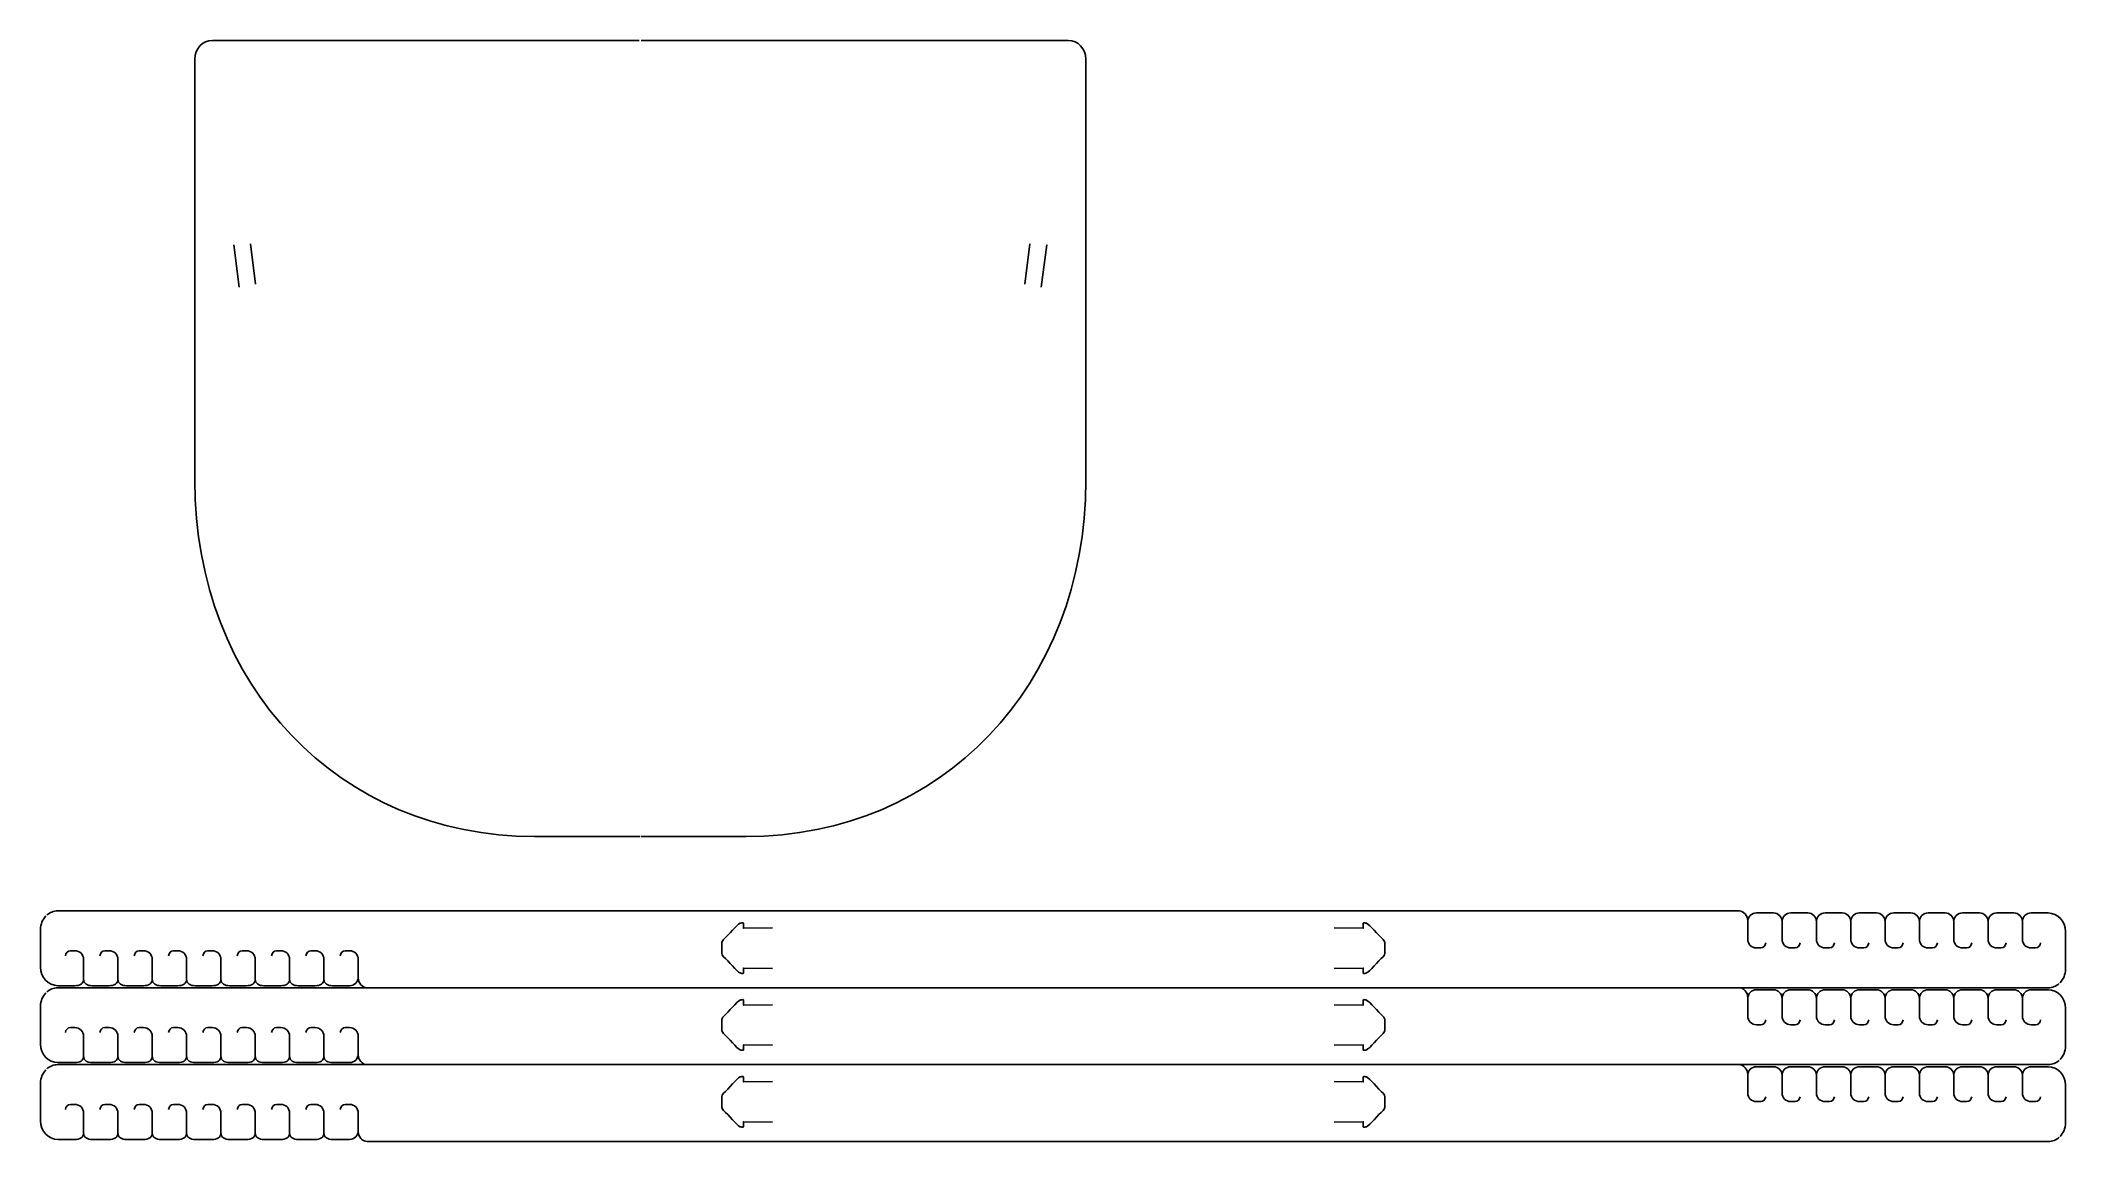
# Model space of a CAD drawing. Extents: x -186 to 508, y -82 to 295.
import ezdxf

# ---------------------------------------------------------------- set-up
doc = ezdxf.new("R2010")
doc.units = 0
doc.layers.add('Layer_1', color=7, linetype='CONTINUOUS')

msp = doc.modelspace()

# ---------------------------------------------------------------- linework, layer by layer
at = {"layer": 'Layer_1', "color": 1}
for points in [[(18.804525, 295.202528), (-127.51958, 295.202528)], [(165.785503, 295.202457), (19.462809, 295.202457)], [(-133.566896, 288.852528), (-133.566896, 144.348403)], [(171.832819, 144.348333), (171.832819, 288.852457)], [(-120.171395, 225.146225), (-118.318959, 210.646353)], [(-114.435158, 225.539466), (-112.729125, 211.643902)], [(152.701152, 225.539466), (150.995118, 211.643902)], [(158.437248, 225.146225), (156.584811, 210.646353)], [(-17.151643, 22.348325), (18.972095, 22.348325)], [(19.373909, 22.348255), (55.417566, 22.348255)], [(395.75417, -3.137152), (-180.491737, -3.131508)], [(398.719761, -12.859214), (398.719761, -6.798844)], [(401.685211, -3.833042), (401.81468, -3.833042), (401.685211, -3.833042), (407.523683, -3.833042)], [(410.489238, -12.859214), (410.489238, -6.798844)], [(413.454688, -3.833042), (413.584158, -3.833042), (413.454688, -3.833042), (419.29316, -3.833042)], [(422.258716, -12.859214), (422.258716, -6.798844)], [(425.224166, -3.833042), (425.353636, -3.833042), (425.224166, -3.833042), (431.062285, -3.833042)], [(434.027841, -12.859214), (434.027841, -6.798844)], [(436.993291, -3.833042), (437.123113, -3.833042), (436.993291, -3.833042), (442.831763, -3.833042)], [(445.797319, -12.859214), (445.797319, -6.798844)], [(448.762769, -3.833042), (448.892238, -3.833042), (448.762769, -3.833042), (454.601241, -3.833042)], [(457.566973, -12.859214), (457.566973, -6.798844)], [(460.532423, -3.833042), (460.661893, -3.833042), (460.532423, -3.833042), (466.370895, -3.833042)], [(469.336451, -12.859214), (469.336451, -6.798844)], [(472.301901, -3.833042), (472.43137, -3.833042), (472.301901, -3.833042), (478.140373, -3.833042)], [(481.105929, -12.859214), (481.105929, -6.798844)], [(484.071379, -3.833042), (484.200848, -3.833042), (484.071379, -3.833042), (489.909851, -3.833042)], [(492.875407, -12.859214), (492.875407, -6.798844)], [(495.840857, -3.833042), (495.970326, -3.833042), (495.840857, -3.833042), (501.679329, -3.833042), (501.718134, -3.841156), (501.679329, -3.841156)], [(-186.440347, -22.415893), (-186.440347, -9.481649)], [(64.420984, -8.9522), (54.456776, -9.056622), (54.456776, -7.293792)], [(256.983072, -8.9522), (266.94728, -9.056622), (266.94728, -7.293792)], [(507.627515, -10.191155), (507.627515, -10.18163), (507.627515, -23.125752)], [(-176.136413, -16.782738), (-174.653688, -16.782738)], [(-171.688239, -19.748187), (-171.688239, -26.514112)], [(-164.366936, -16.782738), (-162.884211, -16.782738)], [(-159.918761, -19.748187), (-159.918761, -26.514112)], [(-152.597599, -16.782738), (-151.114521, -16.782738)], [(-148.149071, -19.748187), (-148.149071, -26.514112)], [(-140.828121, -16.782738), (-139.345043, -16.782738)], [(-136.379593, -19.748187), (-136.379593, -26.514112)], [(-129.058643, -16.782738), (-127.575918, -16.782738)], [(-124.610468, -19.748187), (-124.610468, -26.514112)], [(-117.289166, -16.782738), (-115.806441, -16.782738)], [(-112.840991, -19.748187), (-112.840991, -26.514112)], [(-105.519688, -16.782738), (-104.036963, -16.782738)], [(-101.071513, -19.748187), (-101.071513, -26.514112)], [(-93.75021, -16.782738), (-92.267485, -16.782738)], [(-89.302035, -19.748187), (-89.302035, -26.514112)], [(-81.980732, -16.782738), (-80.498007, -16.782738)], [(-77.532557, -19.748187), (-77.532557, -25.808557)], [(47.048443, -14.419903), (47.048443, -17.361011)], [(274.355613, -14.419903), (274.355613, -17.361011)], [(403.167935, -15.824664), (401.685211, -15.824664)], [(414.937413, -15.824664), (413.454688, -15.824664)], [(426.706891, -15.824664), (425.224166, -15.824664)], [(438.476369, -15.824664), (436.993291, -15.824664)], [(450.245847, -15.824664), (448.762769, -15.824664)], [(462.015148, -15.824664), (460.532423, -15.824664)], [(473.784626, -15.824664), (472.301901, -15.824664)], [(485.554104, -15.824664), (484.071379, -15.824664)], [(497.323581, -15.824664), (495.840857, -15.824664)], [(54.456776, -24.487122), (54.456776, -22.724291), (64.420984, -22.828714)], [(266.94728, -24.487122), (266.94728, -22.724291), (256.983072, -22.828714)], [(-174.653688, -28.774007), (-174.783158, -28.774007), (-180.491808, -28.774007), (-180.530966, -28.765893), (-180.491808, -28.765893)], [(395.75417, -29.485242), (-180.491737, -29.479598)], [(-162.884211, -28.774007), (-163.01368, -28.774007), (-162.884211, -28.774007), (-168.722683, -28.774007)], [(-151.114521, -28.774007), (-151.243991, -28.774007), (-151.114521, -28.774007), (-156.952993, -28.774007)], [(-139.345043, -28.774007), (-139.474866, -28.774007), (-139.345043, -28.774007), (-145.183515, -28.774007)], [(-127.575918, -28.774007), (-127.705388, -28.774007), (-127.575918, -28.774007), (-133.414038, -28.774007)], [(-115.806441, -28.774007), (-115.93591, -28.774007), (-115.806441, -28.774007), (-121.644913, -28.774007)], [(-104.036963, -28.774007), (-104.166432, -28.774007), (-104.036963, -28.774007), (-109.875435, -28.774007)], [(-92.267485, -28.774007), (-92.396954, -28.774007), (-92.267485, -28.774007), (-98.105957, -28.774007)], [(-80.498007, -28.774007), (-80.627477, -28.774007), (-80.498007, -28.774007), (-86.336479, -28.774007)], [(-74.605842, -29.470143), (-74.567037, -29.470143)], [(64.420984, -35.30029), (54.456776, -35.404712), (54.456776, -33.641881)], [(256.983072, -35.30029), (266.94728, -35.404712), (266.94728, -33.641881)], [(501.679152, -29.475823), (395.754099, -29.471589)], [(398.719761, -39.207127), (398.719761, -33.146758)], [(401.685211, -30.181308), (401.81468, -30.181308), (401.685211, -30.181308), (407.523683, -30.181308)], [(410.489238, -39.207127), (410.489238, -33.146758)], [(413.454688, -30.181308), (413.584158, -30.181308), (413.454688, -30.181308), (419.29316, -30.181308)], [(422.258716, -39.207127), (422.258716, -33.146758)], [(425.224166, -30.181308), (425.353636, -30.181308), (425.224166, -30.181308), (431.062285, -30.181308)], [(434.027841, -39.207127), (434.027841, -33.146758)], [(436.993291, -30.181308), (437.123113, -30.181308), (436.993291, -30.181308), (442.831763, -30.181308)], [(445.797319, -39.207127), (445.797319, -33.146758)], [(448.762769, -30.181308), (448.892238, -30.181308), (448.762769, -30.181308), (454.601241, -30.181308)], [(457.566973, -39.207127), (457.566973, -33.146758)], [(460.532423, -30.181308), (460.661893, -30.181308), (460.532423, -30.181308), (466.370895, -30.181308)], [(469.336451, -39.207127), (469.336451, -33.146758)], [(472.301901, -30.181308), (472.43137, -30.181308), (472.301901, -30.181308), (478.140373, -30.181308)], [(481.105929, -39.207127), (481.105929, -33.146758)], [(484.071379, -30.181308), (484.200848, -30.181308), (484.071379, -30.181308), (489.909851, -30.181308)], [(492.875407, -39.207127), (492.875407, -33.146758)], [(495.840857, -30.181308), (495.970326, -30.181308), (495.840857, -30.181308), (501.679329, -30.181308), (501.718134, -30.189422), (501.679329, -30.189422)], [(-186.440347, -48.764159), (-186.440347, -35.829562)], [(47.048443, -40.767992), (47.048443, -43.709101)], [(274.355613, -40.767992), (274.355613, -43.709101)], [(507.627515, -36.539422), (507.627515, -36.529544), (507.627515, -49.473666)], [(-176.136413, -43.130651), (-174.653688, -43.130651)], [(-171.688239, -46.096101), (-171.688239, -52.862026)], [(-164.366936, -43.130651), (-162.884211, -43.130651)], [(-159.918761, -46.096101), (-159.918761, -52.862026)], [(-152.597599, -43.130651), (-151.114521, -43.130651)], [(-148.149071, -46.096101), (-148.149071, -52.862026)], [(-140.828121, -43.130651), (-139.345043, -43.130651)], [(-136.379593, -46.096101), (-136.379593, -52.862026)], [(-129.058643, -43.130651), (-127.575918, -43.130651)], [(-124.610468, -46.096101), (-124.610468, -52.862026)], [(-117.289166, -43.130651), (-115.806441, -43.130651)], [(-112.840991, -46.096101), (-112.840991, -52.862026)], [(-105.519688, -43.130651), (-104.036963, -43.130651)], [(-101.071513, -46.096101), (-101.071513, -52.862026)], [(-93.75021, -43.130651), (-92.267485, -43.130651)], [(-89.302035, -46.096101), (-89.302035, -52.862026)], [(-81.980732, -43.130651), (-80.498007, -43.130651)], [(-77.532557, -46.096101), (-77.532557, -52.15647)], [(403.167935, -42.172577), (401.685211, -42.172577)], [(414.937413, -42.172577), (413.454688, -42.172577)], [(426.706891, -42.172577), (425.224166, -42.172577)], [(438.476369, -42.172577), (436.993291, -42.172577)], [(450.245847, -42.172577), (448.762769, -42.172577)], [(462.015148, -42.172577), (460.532423, -42.172577)], [(473.784626, -42.172577), (472.301901, -42.172577)], [(485.554104, -42.172577), (484.071379, -42.172577)], [(497.323581, -42.172577), (495.840857, -42.172577)], [(-174.653688, -55.122273), (-174.783158, -55.122273), (-180.491808, -55.122273), (-180.530966, -55.114159), (-180.491808, -55.114159)], [(-162.884211, -55.122273), (-163.01368, -55.122273), (-162.884211, -55.122273), (-168.722683, -55.122273)], [(-151.114521, -55.122273), (-151.243991, -55.122273), (-151.114521, -55.122273), (-156.952993, -55.122273)], [(-139.345043, -55.122273), (-139.474866, -55.122273), (-139.345043, -55.122273), (-145.183515, -55.122273)], [(-127.575918, -55.122273), (-127.705388, -55.122273), (-127.575918, -55.122273), (-133.414038, -55.122273)], [(-115.806441, -55.122273), (-115.93591, -55.122273), (-115.806441, -55.122273), (-121.644913, -55.122273)], [(-104.036963, -55.122273), (-104.166432, -55.122273), (-104.036963, -55.122273), (-109.875435, -55.122273)], [(-92.267485, -55.122273), (-92.396954, -55.122273), (-92.267485, -55.122273), (-98.105957, -55.122273)], [(-80.498007, -55.122273), (-80.627477, -55.122273), (-80.498007, -55.122273), (-86.336479, -55.122273)], [(54.456776, -50.835212), (54.456776, -49.072028), (64.420984, -49.17645)], [(266.94728, -50.835212), (266.94728, -49.072028), (256.983072, -49.17645)], [(-186.440347, -75.111896), (-186.440347, -62.177652)], [(395.75417, -55.833155), (-180.491737, -55.827511)], [(-74.605842, -55.818092), (-74.567037, -55.818092)], [(64.420984, -61.648203), (54.456776, -61.752625), (54.456776, -59.989795)], [(256.983072, -61.648203), (266.94728, -61.752625), (266.94728, -59.989795)], [(501.679152, -55.823736), (395.754099, -55.819503)], [(398.719761, -65.555217), (398.719761, -59.494847)], [(401.685211, -56.529045), (401.81468, -56.529045), (401.685211, -56.529045), (407.523683, -56.529045)], [(410.489238, -65.555217), (410.489238, -59.494847)], [(413.454688, -56.529045), (413.584158, -56.529045), (413.454688, -56.529045), (419.29316, -56.529045)], [(422.258716, -65.555217), (422.258716, -59.494847)], [(425.224166, -56.529045), (425.353636, -56.529045), (425.224166, -56.529045), (431.062285, -56.529045)], [(434.027841, -65.555217), (434.027841, -59.494847)], [(436.993291, -56.529045), (437.123113, -56.529045), (436.993291, -56.529045), (442.831763, -56.529045)], [(445.797319, -65.555217), (445.797319, -59.494847)], [(448.762769, -56.529045), (448.892238, -56.529045), (448.762769, -56.529045), (454.601241, -56.529045)], [(457.566973, -65.555217), (457.566973, -59.494847)], [(460.532423, -56.529045), (460.661893, -56.529045), (460.532423, -56.529045), (466.370895, -56.529045)], [(469.336451, -65.555217), (469.336451, -59.494847)], [(472.301901, -56.529045), (472.43137, -56.529045), (472.301901, -56.529045), (478.140373, -56.529045)], [(481.105929, -65.555217), (481.105929, -59.494847)], [(484.071379, -56.529045), (484.200848, -56.529045), (484.071379, -56.529045), (489.909851, -56.529045)], [(492.875195, -59.494742), (492.875195, -65.555111)], [(501.679117, -56.537406), (501.718275, -56.537406), (501.679117, -56.529292), (495.840645, -56.529292), (495.970114, -56.529292), (495.840645, -56.529292)], [(47.048443, -67.115906), (47.048443, -70.057014)], [(274.355613, -67.115906), (274.355613, -70.057014)], [(403.167935, -68.520667), (401.685211, -68.520667)], [(414.937413, -68.520667), (413.454688, -68.520667)], [(426.706891, -68.520667), (425.224166, -68.520667)], [(438.476369, -68.520667), (436.993291, -68.520667)], [(450.245847, -68.520667), (448.762769, -68.520667)], [(462.015148, -68.520667), (460.532423, -68.520667)], [(473.784626, -68.520667), (472.301901, -68.520667)], [(485.554104, -68.520667), (484.071379, -68.520667)], [(495.840645, -68.520561), (497.323723, -68.520561)], [(507.627303, -75.82165), (507.627303, -62.87788), (507.627303, -62.887405)], [(-176.136413, -69.478741), (-174.653688, -69.478741)], [(-171.688239, -72.44419), (-171.688239, -79.210115)], [(-164.366936, -69.478741), (-162.884211, -69.478741)], [(-159.918761, -72.44419), (-159.918761, -79.210115)], [(-152.597599, -69.478741), (-151.114521, -69.478741)], [(-148.149071, -72.44419), (-148.149071, -79.210115)], [(-140.828121, -69.478741), (-139.345043, -69.478741)], [(-136.379593, -72.44419), (-136.379593, -79.210115)], [(-129.058643, -69.478741), (-127.575918, -69.478741)], [(-124.610468, -72.44419), (-124.610468, -79.210115)], [(-117.289166, -69.478741), (-115.806441, -69.478741)], [(-112.840991, -72.44419), (-112.840991, -79.210115)], [(-105.519688, -69.478741), (-104.036963, -69.478741)], [(-101.071513, -72.44419), (-101.071513, -79.210115)], [(-93.75021, -69.478741), (-92.267485, -69.478741)], [(-89.302035, -72.44419), (-89.302035, -79.210115)], [(-81.980732, -69.478741), (-80.498007, -69.478741)], [(-77.532557, -72.44419), (-77.532557, -78.50456)], [(54.456776, -77.183125), (54.456776, -75.420294), (64.420984, -75.524717)], [(266.94728, -77.183125), (266.94728, -75.420294), (256.983072, -75.524717)], [(-174.653688, -81.47001), (-174.783158, -81.47001), (-180.491808, -81.47001), (-180.530966, -81.461896), (-180.491808, -81.461896)], [(-162.884211, -81.47001), (-163.01368, -81.47001), (-162.884211, -81.47001), (-168.722683, -81.47001)], [(-151.114521, -81.47001), (-151.243991, -81.47001), (-151.114521, -81.47001), (-156.952993, -81.47001)], [(-139.345043, -81.47001), (-139.474866, -81.47001), (-139.345043, -81.47001), (-145.183515, -81.47001)], [(-127.575918, -81.47001), (-127.705388, -81.47001), (-127.575918, -81.47001), (-133.414038, -81.47001)], [(-115.806441, -81.47001), (-115.93591, -81.47001), (-115.806441, -81.47001), (-121.644913, -81.47001)], [(-104.036963, -81.47001), (-104.166432, -81.47001), (-104.036963, -81.47001), (-109.875435, -81.47001)], [(-92.267485, -81.47001), (-92.396954, -81.47001), (-92.267485, -81.47001), (-98.105957, -81.47001)], [(-80.498007, -81.47001), (-80.627477, -81.47001), (-80.498007, -81.47001), (-86.336479, -81.47001)], [(501.679152, -82.171826), (-74.605913, -82.175706)], [(-74.605842, -82.166181), (-74.567037, -82.166181)]]:
    msp.add_lwpolyline(points, dxfattribs=at)
for points in [[(-127.51958, 295.202528), (-130.859327, 295.202528), (-133.566896, 292.359491), (-133.566896, 288.852528)], [(171.832819, 288.852457), (171.832819, 292.359421), (169.125603, 295.202457), (165.785503, 295.202457)], [(-133.566896, 144.348403), (-133.566896, 74.208068), (-83.950114, 22.348325), (-17.151643, 22.348325)], [(55.417566, 22.348255), (122.216037, 22.348255), (171.832819, 74.207998), (171.832819, 144.348333)], [(-186.440347, -9.481649), (-186.440347, -7.660257), (-185.71821, -6.022663), (-184.567449, -4.864846)], [(-180.491737, -3.131508), (-181.931423, -3.131508), (-183.251518, -3.677608), (-184.280218, -4.586363)], [(398.719619, -6.45538), (398.719619, -4.817433), (397.391764, -3.137152), (395.75417, -3.137152)], [(398.719761, -6.798844), (398.719761, -5.160897), (400.047263, -3.833042), (401.685211, -3.833042)], [(407.523683, -3.833042), (409.161277, -3.833042), (410.489133, -5.160897), (410.489133, -6.798844)], [(410.489238, -6.798844), (410.489238, -5.160897), (411.816741, -3.833042), (413.454688, -3.833042)], [(419.29316, -3.833042), (420.930755, -3.833042), (422.25861, -5.160897), (422.25861, -6.798844)], [(422.258716, -6.798844), (422.258716, -5.160897), (423.586219, -3.833042), (425.224166, -3.833042)], [(431.062285, -3.833042), (432.700233, -3.833042), (434.027735, -5.160897), (434.027735, -6.798844)], [(434.027841, -6.798844), (434.027841, -5.160897), (435.355697, -3.833042), (436.993291, -3.833042)], [(442.831763, -3.833042), (444.46971, -3.833042), (445.797213, -5.160897), (445.797213, -6.798844)], [(445.797319, -6.798844), (445.797319, -5.160897), (447.125175, -3.833042), (448.762769, -3.833042)], [(454.601241, -3.833042), (456.239188, -3.833042), (457.566691, -5.160897), (457.566691, -6.798844)], [(457.566973, -6.798844), (457.566973, -5.160897), (458.894476, -3.833042), (460.532423, -3.833042)], [(466.370895, -3.833042), (468.00849, -3.833042), (469.336345, -5.160897), (469.336345, -6.798844)], [(469.336451, -6.798844), (469.336451, -5.160897), (470.663954, -3.833042), (472.301901, -3.833042)], [(478.140373, -3.833042), (479.777967, -3.833042), (481.105823, -5.160897), (481.105823, -6.798844)], [(481.105929, -6.798844), (481.105929, -5.160897), (482.433432, -3.833042), (484.071379, -3.833042)], [(489.909851, -3.833042), (491.547445, -3.833042), (492.875301, -5.160897), (492.875301, -6.798844)], [(492.875407, -6.798844), (492.875407, -5.160897), (494.202909, -3.833042), (495.840857, -3.833042)], [(501.679329, -3.841156), (504.964395, -3.841156), (507.627515, -6.684192), (507.627515, -10.191155)], [(47.685207, -12.95658), (47.278101, -13.334758), (47.048443, -13.864278), (47.048443, -14.419903)], [(53.338823, -7.368581), (52.235334, -7.823311), (49.325623, -11.431522), (47.685207, -12.95658)], [(54.456776, -7.293792), (54.456776, -7.080008), (53.536379, -7.287089), (53.338823, -7.368581)], [(266.94728, -7.293792), (266.94728, -7.080008), (267.867677, -7.287089), (268.065585, -7.368581)], [(268.065585, -7.368581), (269.168721, -7.823311), (272.078433, -11.431522), (273.718849, -12.95658)], [(273.718849, -12.95658), (274.125955, -13.334758), (274.355613, -13.864278), (274.355613, -14.419903)], [(401.685211, -15.824664), (400.047263, -15.824664), (398.719761, -14.496808), (398.719761, -12.859214)], [(413.454688, -15.824664), (411.816741, -15.824664), (410.489238, -14.496808), (410.489238, -12.859214)], [(425.224166, -15.824664), (423.586219, -15.824664), (422.258716, -14.496808), (422.258716, -12.859214)], [(436.993291, -15.824664), (435.355697, -15.824664), (434.027841, -14.496808), (434.027841, -12.859214)], [(448.762769, -15.824664), (447.125175, -15.824664), (445.797319, -14.496808), (445.797319, -12.859214)], [(460.532423, -15.824664), (458.894476, -15.824664), (457.566973, -14.496808), (457.566973, -12.859214)], [(472.301901, -15.824664), (470.663954, -15.824664), (469.336451, -14.496808), (469.336451, -12.859214)], [(484.071379, -15.824664), (482.433432, -15.824664), (481.105929, -14.496808), (481.105929, -12.859214)], [(495.840857, -15.824664), (494.202909, -15.824664), (492.875407, -14.496808), (492.875407, -12.859214)], [(-177.834333, -18.480657), (-177.834333, -17.542974), (-177.074097, -16.782738), (-176.136413, -16.782738)], [(-174.653688, -16.782738), (-173.015741, -16.782738), (-171.688239, -18.11024), (-171.688239, -19.748187)], [(-166.064855, -18.480657), (-166.064855, -17.542974), (-165.304619, -16.782738), (-164.366936, -16.782738)], [(-162.884211, -16.782738), (-161.246263, -16.782738), (-159.918761, -18.11024), (-159.918761, -19.748187)], [(-154.295518, -18.480657), (-154.295518, -17.542974), (-153.535282, -16.782738), (-152.597599, -16.782738)], [(-151.114521, -16.782738), (-149.476927, -16.782738), (-148.149071, -18.11024), (-148.149071, -19.748187)], [(-142.526041, -18.480657), (-142.526041, -17.542974), (-141.765804, -16.782738), (-140.828121, -16.782738)], [(-139.345043, -16.782738), (-137.707449, -16.782738), (-136.379593, -18.11024), (-136.379593, -19.748187)], [(-130.756563, -18.480657), (-130.756563, -17.542974), (-129.996327, -16.782738), (-129.058643, -16.782738)], [(-127.575918, -16.782738), (-125.937971, -16.782738), (-124.610468, -18.11024), (-124.610468, -19.748187)], [(-118.987085, -18.480657), (-118.987085, -17.542974), (-118.226849, -16.782738), (-117.289166, -16.782738)], [(-115.806441, -16.782738), (-114.168493, -16.782738), (-112.840991, -18.11024), (-112.840991, -19.748187)], [(-107.217607, -18.480657), (-107.217607, -17.542974), (-106.457371, -16.782738), (-105.519688, -16.782738)], [(-104.036963, -16.782738), (-102.399016, -16.782738), (-101.071513, -18.11024), (-101.071513, -19.748187)], [(-95.448129, -18.480657), (-95.448129, -17.542974), (-94.687893, -16.782738), (-93.75021, -16.782738)], [(-92.267485, -16.782738), (-90.629538, -16.782738), (-89.302035, -18.11024), (-89.302035, -19.748187)], [(-83.678652, -18.480657), (-83.678652, -17.542974), (-82.918415, -16.782738), (-81.980732, -16.782738)], [(-80.498007, -16.782738), (-78.86006, -16.782738), (-77.532557, -18.11024), (-77.532557, -19.748187)], [(47.048443, -17.361011), (47.048443, -17.916636), (47.278101, -18.446155), (47.685207, -18.824333)], [(47.685207, -18.824333), (49.325623, -20.349391), (52.235334, -23.957602), (53.338823, -24.412686)], [(273.718849, -18.824333), (272.078433, -20.349391), (269.168721, -23.957602), (268.065585, -24.412686)], [(274.355613, -17.361011), (274.355613, -17.916636), (274.125955, -18.446155), (273.718849, -18.824333)], [(404.865855, -14.126744), (404.865855, -15.064428), (404.105619, -15.824664), (403.167935, -15.824664)], [(416.635333, -14.126744), (416.635333, -15.064428), (415.875097, -15.824664), (414.937413, -15.824664)], [(428.40481, -14.126744), (428.40481, -15.064428), (427.644574, -15.824664), (426.706891, -15.824664)], [(440.174288, -14.126744), (440.174288, -15.064428), (439.414052, -15.824664), (438.476369, -15.824664)], [(451.943766, -14.126744), (451.943766, -15.064428), (451.18353, -15.824664), (450.245847, -15.824664)], [(463.713067, -14.126744), (463.713067, -15.064428), (462.952831, -15.824664), (462.015148, -15.824664)], [(475.482545, -14.126744), (475.482545, -15.064428), (474.722309, -15.824664), (473.784626, -15.824664)], [(487.252023, -14.126744), (487.252023, -15.064428), (486.491787, -15.824664), (485.554104, -15.824664)], [(499.021501, -14.126744), (499.021501, -15.064428), (498.261265, -15.824664), (497.323581, -15.824664)], [(-180.491808, -28.765893), (-183.777227, -28.765893), (-186.440347, -25.92321), (-186.440347, -22.415893)], [(-171.688239, -26.514112), (-171.688239, -28.15206), (-173.015741, -28.774007), (-174.653688, -28.774007)], [(-168.722683, -28.774007), (-170.360277, -28.774007), (-171.688133, -28.15206), (-171.688133, -26.514112)], [(-159.918761, -26.514112), (-159.918761, -28.15206), (-161.246263, -28.774007), (-162.884211, -28.774007)], [(-156.952993, -28.774007), (-158.59094, -28.774007), (-159.918443, -28.15206), (-159.918443, -26.514112)], [(-148.149071, -26.514112), (-148.149071, -28.15206), (-149.476927, -28.774007), (-151.114521, -28.774007)], [(-145.183515, -28.774007), (-146.821463, -28.774007), (-148.148965, -28.15206), (-148.148965, -26.514112)], [(-136.379593, -26.514112), (-136.379593, -28.15206), (-137.707449, -28.774007), (-139.345043, -28.774007)], [(-133.414038, -28.774007), (-135.051985, -28.774007), (-136.379488, -28.15206), (-136.379488, -26.514112)], [(-124.610468, -26.514112), (-124.610468, -28.15206), (-125.937971, -28.774007), (-127.575918, -28.774007)], [(-121.644913, -28.774007), (-123.282507, -28.774007), (-124.610363, -28.15206), (-124.610363, -26.514112)], [(-112.840991, -26.514112), (-112.840991, -28.15206), (-114.168493, -28.774007), (-115.806441, -28.774007)], [(-109.875435, -28.774007), (-111.513029, -28.774007), (-112.840885, -28.15206), (-112.840885, -26.514112)], [(-101.071513, -26.514112), (-101.071513, -28.15206), (-102.399016, -28.774007), (-104.036963, -28.774007)], [(-98.105957, -28.774007), (-99.743551, -28.774007), (-101.071407, -28.15206), (-101.071407, -26.514112)], [(-89.302035, -26.514112), (-89.302035, -28.15206), (-90.629538, -28.774007), (-92.267485, -28.774007)], [(-86.336479, -28.774007), (-87.974074, -28.774007), (-89.301929, -28.15206), (-89.301929, -26.514112)], [(-77.532557, -25.808557), (-77.532557, -27.446504), (-78.86006, -28.774007), (-80.498007, -28.774007)], [(-74.567037, -29.470143), (-76.204631, -29.470143), (-77.532487, -27.78951), (-77.532487, -26.151915)], [(53.338823, -24.412686), (53.536379, -24.494177), (54.456776, -24.700905), (54.456776, -24.487122)], [(268.065585, -24.412686), (267.867677, -24.494177), (266.94728, -24.700905), (266.94728, -24.487122)], [(507.627515, -23.125752), (507.627515, -24.946791), (506.905378, -26.584386), (505.754617, -27.742555)], [(-186.440347, -35.829562), (-186.440347, -34.008523), (-185.71821, -32.370929), (-184.567449, -31.212759)], [(-180.491737, -29.479598), (-181.931423, -29.479598), (-183.251518, -30.025698), (-184.280218, -30.934453)], [(53.338823, -33.716317), (52.235334, -34.171401), (49.325623, -37.779612), (47.685207, -39.30467)], [(54.456776, -33.641881), (54.456776, -33.428098), (53.536379, -33.635179), (53.338823, -33.716317)], [(266.94728, -33.641881), (266.94728, -33.428098), (267.867677, -33.635179), (268.065585, -33.716317)], [(268.065585, -33.716317), (269.168721, -34.171401), (272.078433, -37.779612), (273.718849, -39.30467)], [(398.719619, -32.80347), (398.719619, -31.165523), (397.391764, -29.485242), (395.75417, -29.485242)], [(398.719761, -33.146758), (398.719761, -31.508811), (400.047263, -30.181308), (401.685211, -30.181308)], [(407.523683, -30.181308), (409.161277, -30.181308), (410.489133, -31.508811), (410.489133, -33.146758)], [(410.489238, -33.146758), (410.489238, -31.508811), (411.816741, -30.181308), (413.454688, -30.181308)], [(419.29316, -30.181308), (420.930755, -30.181308), (422.25861, -31.508811), (422.25861, -33.146758)], [(422.258716, -33.146758), (422.258716, -31.508811), (423.586219, -30.181308), (425.224166, -30.181308)], [(431.062285, -30.181308), (432.700233, -30.181308), (434.027735, -31.508811), (434.027735, -33.146758)], [(434.027841, -33.146758), (434.027841, -31.508811), (435.355697, -30.181308), (436.993291, -30.181308)], [(442.831763, -30.181308), (444.46971, -30.181308), (445.797213, -31.508811), (445.797213, -33.146758)], [(445.797319, -33.146758), (445.797319, -31.508811), (447.125175, -30.181308), (448.762769, -30.181308)], [(454.601241, -30.181308), (456.239188, -30.181308), (457.566691, -31.508811), (457.566691, -33.146758)], [(457.566973, -33.146758), (457.566973, -31.508811), (458.894476, -30.181308), (460.532423, -30.181308)], [(466.370895, -30.181308), (468.00849, -30.181308), (469.336345, -31.508811), (469.336345, -33.146758)], [(469.336451, -33.146758), (469.336451, -31.508811), (470.663954, -30.181308), (472.301901, -30.181308)], [(478.140373, -30.181308), (479.777967, -30.181308), (481.105823, -31.508811), (481.105823, -33.146758)], [(481.105929, -33.146758), (481.105929, -31.508811), (482.433432, -30.181308), (484.071379, -30.181308)], [(489.909851, -30.181308), (491.547445, -30.181308), (492.875301, -31.508811), (492.875301, -33.146758)], [(492.875407, -33.146758), (492.875407, -31.508811), (494.202909, -30.181308), (495.840857, -30.181308)], [(505.467633, -28.020967), (504.43858, -28.92937), (503.118838, -29.475823), (501.679152, -29.475823)], [(501.679329, -30.189422), (504.964395, -30.189422), (507.627515, -33.032105), (507.627515, -36.539422)], [(47.685207, -39.30467), (47.278101, -39.682848), (47.048443, -40.212367), (47.048443, -40.767992)], [(273.718849, -39.30467), (274.125955, -39.682848), (274.355613, -40.212367), (274.355613, -40.767992)], [(401.685211, -42.172577), (400.047263, -42.172577), (398.719761, -40.845074), (398.719761, -39.207127)], [(404.865855, -40.474658), (404.865855, -41.412341), (404.105619, -42.172577), (403.167935, -42.172577)], [(413.454688, -42.172577), (411.816741, -42.172577), (410.489238, -40.845074), (410.489238, -39.207127)], [(416.635333, -40.474658), (416.635333, -41.412341), (415.875097, -42.172577), (414.937413, -42.172577)], [(425.224166, -42.172577), (423.586219, -42.172577), (422.258716, -40.845074), (422.258716, -39.207127)], [(428.40481, -40.474658), (428.40481, -41.412341), (427.644574, -42.172577), (426.706891, -42.172577)], [(436.993291, -42.172577), (435.355697, -42.172577), (434.027841, -40.845074), (434.027841, -39.207127)], [(440.174288, -40.474658), (440.174288, -41.412341), (439.414052, -42.172577), (438.476369, -42.172577)], [(448.762769, -42.172577), (447.125175, -42.172577), (445.797319, -40.845074), (445.797319, -39.207127)], [(451.943766, -40.474658), (451.943766, -41.412341), (451.18353, -42.172577), (450.245847, -42.172577)], [(460.532423, -42.172577), (458.894476, -42.172577), (457.566973, -40.845074), (457.566973, -39.207127)], [(463.713067, -40.474658), (463.713067, -41.412341), (462.952831, -42.172577), (462.015148, -42.172577)], [(472.301901, -42.172577), (470.663954, -42.172577), (469.336451, -40.845074), (469.336451, -39.207127)], [(475.482545, -40.474658), (475.482545, -41.412341), (474.722309, -42.172577), (473.784626, -42.172577)], [(484.071379, -42.172577), (482.433432, -42.172577), (481.105929, -40.845074), (481.105929, -39.207127)], [(487.252023, -40.474658), (487.252023, -41.412341), (486.491787, -42.172577), (485.554104, -42.172577)], [(495.840857, -42.172577), (494.202909, -42.172577), (492.875407, -40.845074), (492.875407, -39.207127)], [(499.021501, -40.474658), (499.021501, -41.412341), (498.261265, -42.172577), (497.323581, -42.172577)], [(-177.834333, -44.82857), (-177.834333, -43.890887), (-177.074097, -43.130651), (-176.136413, -43.130651)], [(-174.653688, -43.130651), (-173.015741, -43.130651), (-171.688239, -44.458506), (-171.688239, -46.096101)], [(-166.064855, -44.82857), (-166.064855, -43.890887), (-165.304619, -43.130651), (-164.366936, -43.130651)], [(-162.884211, -43.130651), (-161.246263, -43.130651), (-159.918761, -44.458506), (-159.918761, -46.096101)], [(-154.295518, -44.82857), (-154.295518, -43.890887), (-153.535282, -43.130651), (-152.597599, -43.130651)], [(-151.114521, -43.130651), (-149.476927, -43.130651), (-148.149071, -44.458506), (-148.149071, -46.096101)], [(-142.526041, -44.82857), (-142.526041, -43.890887), (-141.765804, -43.130651), (-140.828121, -43.130651)], [(-139.345043, -43.130651), (-137.707449, -43.130651), (-136.379593, -44.458506), (-136.379593, -46.096101)], [(-130.756563, -44.82857), (-130.756563, -43.890887), (-129.996327, -43.130651), (-129.058643, -43.130651)], [(-127.575918, -43.130651), (-125.937971, -43.130651), (-124.610468, -44.458506), (-124.610468, -46.096101)], [(-118.987085, -44.82857), (-118.987085, -43.890887), (-118.226849, -43.130651), (-117.289166, -43.130651)], [(-115.806441, -43.130651), (-114.168493, -43.130651), (-112.840991, -44.458506), (-112.840991, -46.096101)], [(-107.217607, -44.82857), (-107.217607, -43.890887), (-106.457371, -43.130651), (-105.519688, -43.130651)], [(-104.036963, -43.130651), (-102.399016, -43.130651), (-101.071513, -44.458506), (-101.071513, -46.096101)], [(-95.448129, -44.82857), (-95.448129, -43.890887), (-94.687893, -43.130651), (-93.75021, -43.130651)], [(-92.267485, -43.130651), (-90.629538, -43.130651), (-89.302035, -44.458506), (-89.302035, -46.096101)], [(-83.678652, -44.82857), (-83.678652, -43.890887), (-82.918415, -43.130651), (-81.980732, -43.130651)], [(-80.498007, -43.130651), (-78.86006, -43.130651), (-77.532557, -44.458506), (-77.532557, -46.096101)], [(47.048443, -43.709101), (47.048443, -44.264726), (47.278101, -44.794245), (47.685207, -45.172423)], [(47.685207, -45.172423), (49.325623, -46.697481), (52.235334, -50.305692), (53.338823, -50.760775)], [(273.718849, -45.172423), (272.078433, -46.697481), (269.168721, -50.305692), (268.065585, -50.760775)], [(274.355613, -43.709101), (274.355613, -44.264726), (274.125955, -44.794245), (273.718849, -45.172423)], [(-180.491808, -55.114159), (-183.777227, -55.114159), (-186.440347, -52.271123), (-186.440347, -48.764159)], [(-171.688239, -52.862026), (-171.688239, -54.499973), (-173.015741, -55.122273), (-174.653688, -55.122273)], [(-168.722683, -55.122273), (-170.360277, -55.122273), (-171.688133, -54.499973), (-171.688133, -52.862026)], [(-159.918761, -52.862026), (-159.918761, -54.499973), (-161.246263, -55.122273), (-162.884211, -55.122273)], [(-156.952993, -55.122273), (-158.59094, -55.122273), (-159.918443, -54.499973), (-159.918443, -52.862026)], [(-148.149071, -52.862026), (-148.149071, -54.499973), (-149.476927, -55.122273), (-151.114521, -55.122273)], [(-145.183515, -55.122273), (-146.821463, -55.122273), (-148.148965, -54.499973), (-148.148965, -52.862026)], [(-136.379593, -52.862026), (-136.379593, -54.499973), (-137.707449, -55.122273), (-139.345043, -55.122273)], [(-133.414038, -55.122273), (-135.051985, -55.122273), (-136.379488, -54.499973), (-136.379488, -52.862026)], [(-124.610468, -52.862026), (-124.610468, -54.499973), (-125.937971, -55.122273), (-127.575918, -55.122273)], [(-121.644913, -55.122273), (-123.282507, -55.122273), (-124.610363, -54.499973), (-124.610363, -52.862026)], [(-112.840991, -52.862026), (-112.840991, -54.499973), (-114.168493, -55.122273), (-115.806441, -55.122273)], [(-109.875435, -55.122273), (-111.513029, -55.122273), (-112.840885, -54.499973), (-112.840885, -52.862026)], [(-101.071513, -52.862026), (-101.071513, -54.499973), (-102.399016, -55.122273), (-104.036963, -55.122273)], [(-98.105957, -55.122273), (-99.743551, -55.122273), (-101.071407, -54.499973), (-101.071407, -52.862026)], [(-89.302035, -52.862026), (-89.302035, -54.499973), (-90.629538, -55.122273), (-92.267485, -55.122273)], [(-86.336479, -55.122273), (-87.974074, -55.122273), (-89.301929, -54.499973), (-89.301929, -52.862026)], [(-77.532557, -52.15647), (-77.532557, -53.794417), (-78.86006, -55.122273), (-80.498007, -55.122273)], [(-74.567037, -55.818092), (-76.204631, -55.818092), (-77.532487, -54.137458), (-77.532487, -52.499864)], [(53.338823, -50.760775), (53.536379, -50.842267), (54.456776, -51.048995), (54.456776, -50.835212)], [(268.065585, -50.760775), (267.867677, -50.842267), (266.94728, -51.048995), (266.94728, -50.835212)], [(505.467633, -54.368881), (504.43858, -55.277283), (503.118838, -55.823736), (501.679152, -55.823736)], [(507.627515, -49.473666), (507.627515, -51.294705), (506.905378, -52.932299), (505.754617, -54.090468)], [(-186.440347, -62.177652), (-186.440347, -60.35626), (-185.71821, -58.718666), (-184.567449, -57.560849)], [(-180.491737, -55.827511), (-181.931423, -55.827511), (-183.251518, -56.373611), (-184.280218, -57.282366)], [(53.338823, -60.064584), (52.235334, -60.519314), (49.325623, -64.127525), (47.685207, -65.652583)], [(54.456776, -59.989795), (54.456776, -59.776011), (53.536379, -59.983092), (53.338823, -60.064584)], [(266.94728, -59.989795), (266.94728, -59.776011), (267.867677, -59.983092), (268.065585, -60.064584)], [(268.065585, -60.064584), (269.168721, -60.519314), (272.078433, -64.127525), (273.718849, -65.652583)], [(398.719619, -59.151383), (398.719619, -57.513436), (397.391764, -55.833155), (395.75417, -55.833155)], [(398.719761, -59.494847), (398.719761, -57.8569), (400.047263, -56.529045), (401.685211, -56.529045)], [(407.523683, -56.529045), (409.161277, -56.529045), (410.489133, -57.8569), (410.489133, -59.494847)], [(410.489238, -59.494847), (410.489238, -57.8569), (411.816741, -56.529045), (413.454688, -56.529045)], [(419.29316, -56.529045), (420.930755, -56.529045), (422.25861, -57.8569), (422.25861, -59.494847)], [(422.258716, -59.494847), (422.258716, -57.8569), (423.586219, -56.529045), (425.224166, -56.529045)], [(431.062285, -56.529045), (432.700233, -56.529045), (434.027735, -57.8569), (434.027735, -59.494847)], [(434.027841, -59.494847), (434.027841, -57.8569), (435.355697, -56.529045), (436.993291, -56.529045)], [(442.831763, -56.529045), (444.46971, -56.529045), (445.797213, -57.8569), (445.797213, -59.494847)], [(445.797319, -59.494847), (445.797319, -57.8569), (447.125175, -56.529045), (448.762769, -56.529045)], [(454.601241, -56.529045), (456.239188, -56.529045), (457.566691, -57.8569), (457.566691, -59.494847)], [(457.566973, -59.494847), (457.566973, -57.8569), (458.894476, -56.529045), (460.532423, -56.529045)], [(466.370895, -56.529045), (468.00849, -56.529045), (469.336345, -57.8569), (469.336345, -59.494847)], [(469.336451, -59.494847), (469.336451, -57.8569), (470.663954, -56.529045), (472.301901, -56.529045)], [(478.140373, -56.529045), (479.777967, -56.529045), (481.105823, -57.8569), (481.105823, -59.494847)], [(481.105929, -59.494847), (481.105929, -57.8569), (482.433432, -56.529045), (484.071379, -56.529045)], [(489.909851, -56.529045), (491.547445, -56.529045), (492.875301, -57.8569), (492.875301, -59.494847)], [(495.840645, -56.529292), (494.20305, -56.529292), (492.875195, -57.856794), (492.875195, -59.494742)], [(507.627303, -62.887405), (507.627303, -59.380442), (504.964184, -56.537406), (501.679117, -56.537406)], [(47.685207, -65.652583), (47.278101, -66.030761), (47.048443, -66.560281), (47.048443, -67.115906)], [(273.718849, -65.652583), (274.125955, -66.030761), (274.355613, -66.560281), (274.355613, -67.115906)], [(401.685211, -68.520667), (400.047263, -68.520667), (398.719761, -67.192811), (398.719761, -65.555217)], [(404.865855, -66.822747), (404.865855, -67.760431), (404.105619, -68.520667), (403.167935, -68.520667)], [(413.454688, -68.520667), (411.816741, -68.520667), (410.489238, -67.192811), (410.489238, -65.555217)], [(416.635333, -66.822747), (416.635333, -67.760431), (415.875097, -68.520667), (414.937413, -68.520667)], [(425.224166, -68.520667), (423.586219, -68.520667), (422.258716, -67.192811), (422.258716, -65.555217)], [(428.40481, -66.822747), (428.40481, -67.760431), (427.644574, -68.520667), (426.706891, -68.520667)], [(436.993291, -68.520667), (435.355697, -68.520667), (434.027841, -67.192811), (434.027841, -65.555217)], [(440.174288, -66.822747), (440.174288, -67.760431), (439.414052, -68.520667), (438.476369, -68.520667)], [(448.762769, -68.520667), (447.125175, -68.520667), (445.797319, -67.192811), (445.797319, -65.555217)], [(451.943766, -66.822747), (451.943766, -67.760431), (451.18353, -68.520667), (450.245847, -68.520667)], [(460.532423, -68.520667), (458.894476, -68.520667), (457.566973, -67.192811), (457.566973, -65.555217)], [(463.713067, -66.822747), (463.713067, -67.760431), (462.952831, -68.520667), (462.015148, -68.520667)], [(472.301901, -68.520667), (470.663954, -68.520667), (469.336451, -67.192811), (469.336451, -65.555217)], [(475.482545, -66.822747), (475.482545, -67.760431), (474.722309, -68.520667), (473.784626, -68.520667)], [(484.071379, -68.520667), (482.433432, -68.520667), (481.105929, -67.192811), (481.105929, -65.555217)], [(487.252023, -66.822747), (487.252023, -67.760431), (486.491787, -68.520667), (485.554104, -68.520667)], [(492.875195, -65.555111), (492.875195, -67.193058), (494.20305, -68.520561), (495.840645, -68.520561)], [(497.323723, -68.520561), (498.261406, -68.520561), (499.021642, -67.760325), (499.021642, -66.822641)], [(-180.491808, -81.461896), (-183.777227, -81.461896), (-186.440347, -78.619213), (-186.440347, -75.111896)], [(-177.834333, -71.17666), (-177.834333, -70.238977), (-177.074097, -69.478741), (-176.136413, -69.478741)], [(-174.653688, -69.478741), (-173.015741, -69.478741), (-171.688239, -70.806243), (-171.688239, -72.44419)], [(-166.064855, -71.17666), (-166.064855, -70.238977), (-165.304619, -69.478741), (-164.366936, -69.478741)], [(-162.884211, -69.478741), (-161.246263, -69.478741), (-159.918761, -70.806243), (-159.918761, -72.44419)], [(-154.295518, -71.17666), (-154.295518, -70.238977), (-153.535282, -69.478741), (-152.597599, -69.478741)], [(-151.114521, -69.478741), (-149.476927, -69.478741), (-148.149071, -70.806243), (-148.149071, -72.44419)], [(-142.526041, -71.17666), (-142.526041, -70.238977), (-141.765804, -69.478741), (-140.828121, -69.478741)], [(-139.345043, -69.478741), (-137.707449, -69.478741), (-136.379593, -70.806243), (-136.379593, -72.44419)], [(-130.756563, -71.17666), (-130.756563, -70.238977), (-129.996327, -69.478741), (-129.058643, -69.478741)], [(-127.575918, -69.478741), (-125.937971, -69.478741), (-124.610468, -70.806243), (-124.610468, -72.44419)], [(-118.987085, -71.17666), (-118.987085, -70.238977), (-118.226849, -69.478741), (-117.289166, -69.478741)], [(-115.806441, -69.478741), (-114.168493, -69.478741), (-112.840991, -70.806243), (-112.840991, -72.44419)], [(-107.217607, -71.17666), (-107.217607, -70.238977), (-106.457371, -69.478741), (-105.519688, -69.478741)], [(-104.036963, -69.478741), (-102.399016, -69.478741), (-101.071513, -70.806243), (-101.071513, -72.44419)], [(-95.448129, -71.17666), (-95.448129, -70.238977), (-94.687893, -69.478741), (-93.75021, -69.478741)], [(-92.267485, -69.478741), (-90.629538, -69.478741), (-89.302035, -70.806243), (-89.302035, -72.44419)], [(-83.678652, -71.17666), (-83.678652, -70.238977), (-82.918415, -69.478741), (-81.980732, -69.478741)], [(-80.498007, -69.478741), (-78.86006, -69.478741), (-77.532557, -70.806243), (-77.532557, -72.44419)], [(47.048443, -70.057014), (47.048443, -70.612639), (47.278101, -71.142158), (47.685207, -71.520336)], [(47.685207, -71.520336), (49.325623, -73.045394), (52.235334, -76.653605), (53.338823, -77.108689)], [(273.718849, -71.520336), (272.078433, -73.045394), (269.168721, -76.653605), (268.065585, -77.108689)], [(274.355613, -70.057014), (274.355613, -70.612639), (274.125955, -71.142158), (273.718849, -71.520336)], [(505.754759, -80.438452), (506.90552, -79.280636), (507.627656, -77.643041), (507.627303, -75.82165)], [(-171.688239, -79.210115), (-171.688239, -80.848063), (-173.015741, -81.47001), (-174.653688, -81.47001)], [(-168.722683, -81.47001), (-170.360277, -81.47001), (-171.688133, -80.848063), (-171.688133, -79.210115)], [(-159.918761, -79.210115), (-159.918761, -80.848063), (-161.246263, -81.47001), (-162.884211, -81.47001)], [(-156.952993, -81.47001), (-158.59094, -81.47001), (-159.918443, -80.848063), (-159.918443, -79.210115)], [(-148.149071, -79.210115), (-148.149071, -80.848063), (-149.476927, -81.47001), (-151.114521, -81.47001)], [(-145.183515, -81.47001), (-146.821463, -81.47001), (-148.148965, -80.848063), (-148.148965, -79.210115)], [(-136.379593, -79.210115), (-136.379593, -80.848063), (-137.707449, -81.47001), (-139.345043, -81.47001)], [(-133.414038, -81.47001), (-135.051985, -81.47001), (-136.379488, -80.848063), (-136.379488, -79.210115)], [(-124.610468, -79.210115), (-124.610468, -80.848063), (-125.937971, -81.47001), (-127.575918, -81.47001)], [(-121.644913, -81.47001), (-123.282507, -81.47001), (-124.610363, -80.848063), (-124.610363, -79.210115)], [(-112.840991, -79.210115), (-112.840991, -80.848063), (-114.168493, -81.47001), (-115.806441, -81.47001)], [(-109.875435, -81.47001), (-111.513029, -81.47001), (-112.840885, -80.848063), (-112.840885, -79.210115)], [(-101.071513, -79.210115), (-101.071513, -80.848063), (-102.399016, -81.47001), (-104.036963, -81.47001)], [(-98.105957, -81.47001), (-99.743551, -81.47001), (-101.071407, -80.848063), (-101.071407, -79.210115)], [(-89.302035, -79.210115), (-89.302035, -80.848063), (-90.629538, -81.47001), (-92.267485, -81.47001)], [(-86.336479, -81.47001), (-87.974074, -81.47001), (-89.301929, -80.848063), (-89.301929, -79.210115)], [(-77.532557, -78.50456), (-77.532557, -80.142507), (-78.86006, -81.47001), (-80.498007, -81.47001)], [(-74.567037, -82.166181), (-76.204631, -82.166181), (-77.532487, -80.485548), (-77.532487, -78.847954)], [(53.338823, -77.108689), (53.536379, -77.19018), (54.456776, -77.396908), (54.456776, -77.183125)], [(268.065585, -77.108689), (267.867677, -77.19018), (266.94728, -77.396908), (266.94728, -77.183125)], [(505.467633, -80.71697), (504.43858, -81.625373), (503.118838, -82.171826), (501.679152, -82.171826)]]:
    msp.add_open_spline(points, degree=3, dxfattribs=at)

doc.saveas('drawing.dxf')
